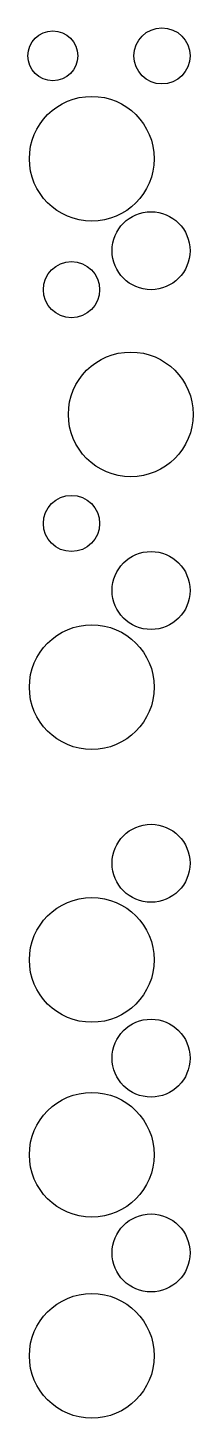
# Model space of a CAD drawing. Extents: x -691 to 691, y -444 to 448.
# Drawn here: x -691 to -585, y -444 to 448 of the extents above.
import ezdxf

# ---------------------------------------------------------------- set-up
doc = ezdxf.new("R2010")
doc.units = 0

msp = doc.modelspace()

# ---------------------------------------------------------------- linework, layer by layer
for centre, radius in [((-675, 430), 16), ((-605, 430), 18), ((-650, 364), 40), ((-612, 305), 25), ((-663, 280), 18), ((-625, 200), 40), ((-663, 130), 18), ((-612, 87), 25), ((-650, 25), 40), ((-612, -88), 25), ((-650, -150), 40), ((-612, -213), 25), ((-650, -275), 40), ((-612, -338), 25), ((-650, -404), 40)]:
    msp.add_circle(centre, radius)

doc.saveas('drawing.dxf')
